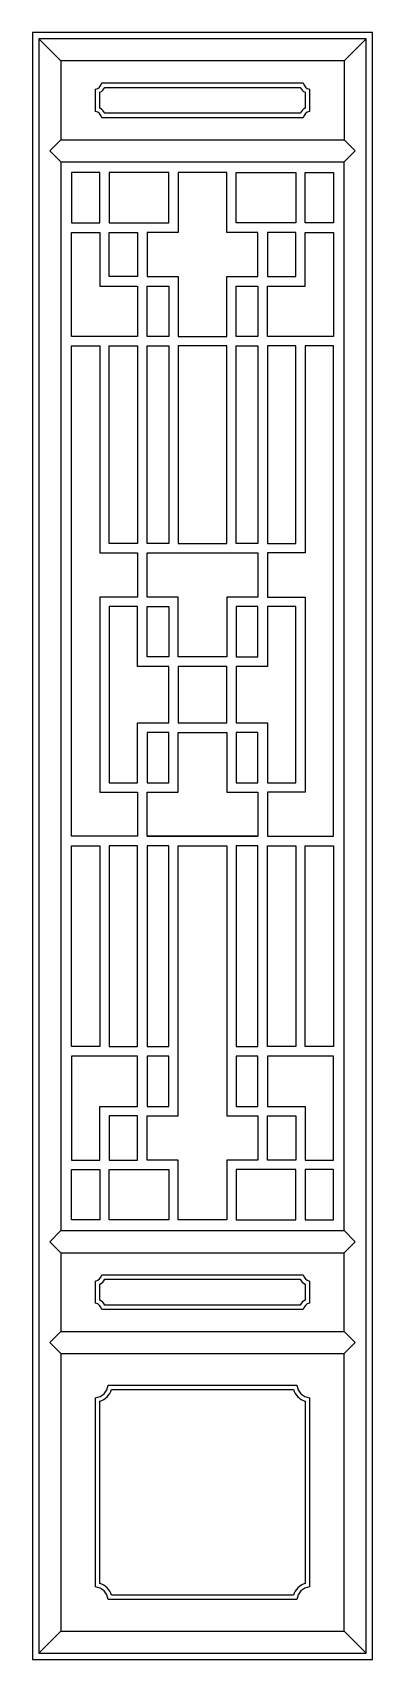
# Model space of a CAD drawing. Header units: metres. Extents: x -2250 to -1710, y 0 to 2580.
import ezdxf

# ---------------------------------------------------------------- set-up
doc = ezdxf.new("R2010")
doc.units = ezdxf.units.M
for name, color, linetype in [('3', 3, 'Continuous'), ('4', 4, 'Continuous'), ('7', 7, 'Continuous')]:
    doc.layers.add(name, color=color, linetype=linetype)

msp = doc.modelspace()

# ---------------------------------------------------------------- linework, layer by layer
at = {"layer": '3'}
for p, q in [((-2239.96, 2570), (-2204.96, 2535)), ((-1754.96, 2535), (-1719.96, 2570)), ((-2204.96, 2410), (-2222.46, 2392.5)), ((-1754.96, 2410), (-1737.46, 2392.5)), ((-2222.46, 2392.5), (-2204.96, 2375)), ((-1754.96, 2375), (-1737.46, 2392.5)), ((-2142.96, 2278), (-2142.96, 2358)), ((-2127.96, 2358), (-2127.96, 2278)), ((-2033.46, 2278), (-2033.46, 2358)), ((-2018.46, 2358), (-2018.46, 2263)), ((-1941.46, 2263), (-1941.46, 2358)), ((-1926.46, 2278), (-1926.46, 2358)), ((-1831.96, 2358), (-1831.96, 2278)), ((-1816.96, 2278), (-1816.96, 2358)), ((-2187.96, 2278), (-2142.96, 2278)), ((-2127.96, 2278), (-2033.46, 2278)), ((-1831.96, 2278), (-1926.46, 2278)), ((-1771.96, 2278), (-1816.96, 2278)), ((-2187.96, 2263), (-2142.96, 2263)), ((-2142.96, 2263), (-2142.96, 2178)), ((-2067.96, 2263), (-2067.96, 2193)), ((-2018.46, 2263), (-2067.96, 2263)), ((-1891.96, 2263), (-1941.46, 2263)), ((-1891.96, 2193), (-1891.96, 2263)), ((-1816.96, 2178), (-1816.96, 2263)), ((-1816.96, 2263), (-1771.96, 2263)), ((-2067.96, 2193), (-2018.46, 2193)), ((-2018.46, 2193), (-2018.46, 2098.05)), ((-1941.46, 2098.05), (-1941.46, 2193)), ((-1941.46, 2193), (-1891.96, 2193)), ((-2142.96, 2178), (-2082.96, 2178)), ((-2082.96, 2178), (-2082.96, 2098.05)), ((-1876.96, 2098.05), (-1876.96, 2178)), ((-1876.96, 2178), (-1816.96, 2178)), ((-2082.96, 2098.05), (-2187.96, 2098.05)), ((-2018.46, 2098.05), (-1941.46, 2098.05)), ((-1771.96, 2098.05), (-1876.96, 2098.05)), ((-2187.96, 2083.05), (-2142.96, 2083.05)), ((-2142.96, 2083.05), (-2142.96, 1754.66)), ((-1816.96, 2083.05), (-1816.96, 1754.66)), ((-1771.96, 2083.05), (-1816.96, 2083.05)), ((-2033.46, 1992.71), (-2033.46, 1769.66)), ((-2142.96, 1754.66), (-2082.96, 1754.66)), ((-2082.96, 1754.66), (-2082.96, 1684.81)), ((-1816.96, 1754.66), (-1876.96, 1754.66)), ((-1876.96, 1754.66), (-1876.96, 1684.81)), ((-2082.96, 1684.81), (-2142.96, 1684.81)), ((-2142.96, 1684.81), (-2142.96, 1487.25)), ((-1876.96, 1684.81), (-1816.96, 1684.81)), ((-1816.96, 1684.81), (-1816.96, 1490.6)), ((-2142.96, 1574.81), (-2142.96, 1574.81)), ((-2142.96, 1572.75), (-2142.96, 1375.19)), ((-1816.96, 1569.4), (-1816.96, 1375.19)), ((-2142.96, 1375.19), (-2082.96, 1375.19)), ((-2082.96, 1375.19), (-2082.96, 1305.34)), ((-1816.96, 1375.19), (-1876.96, 1375.19)), ((-1876.96, 1375.19), (-1876.96, 1305.34)), ((-2082.96, 1305.34), (-2187.96, 1305.34)), ((-2187.96, 1290.34), (-2142.96, 1290.34)), ((-2142.96, 1290.34), (-2142.96, 971.95)), ((-2067.96, 1305.34), (-1891.96, 1305.34)), ((-2018.46, 862), (-2018.46, 1290.34)), ((-2018.46, 1290.34), (-1941.46, 1290.34)), ((-1941.46, 1290.34), (-1941.46, 862)), ((-1876.96, 1305.34), (-1771.96, 1305.34)), ((-1816.96, 971.95), (-1816.96, 1290.34)), ((-1816.96, 1290.34), (-1771.96, 1290.34)), ((-2142.96, 971.95), (-2187.96, 971.95)), ((-2082.96, 956.95), (-2187.96, 956.95)), ((-2082.96, 877), (-2082.96, 956.95)), ((-1771.96, 956.95), (-1876.96, 956.95)), ((-1876.96, 956.95), (-1876.96, 877)), ((-1771.96, 971.95), (-1816.96, 971.95)), ((-2142.96, 877), (-2082.96, 877)), ((-2142.96, 792), (-2142.96, 877)), ((-2067.96, 792), (-2067.96, 862)), ((-2067.96, 862), (-2018.46, 862)), ((-1941.46, 862), (-1891.96, 862)), ((-1891.96, 862), (-1891.96, 792)), ((-1876.96, 877), (-1816.96, 877)), ((-1816.96, 877), (-1816.96, 792)), ((-2187.96, 792), (-2142.96, 792)), ((-2187.96, 777), (-2142.96, 777)), ((-2142.96, 777), (-2142.96, 697)), ((-2127.96, 777), (-2033.46, 777)), ((-2127.96, 697), (-2127.96, 777)), ((-2018.46, 792), (-2067.96, 792)), ((-2033.46, 777), (-2033.46, 697)), ((-2018.46, 697), (-2018.46, 792)), ((-1891.96, 792), (-1941.46, 792)), ((-1941.46, 792), (-1941.46, 697)), ((-1926.46, 777), (-1926.46, 697)), ((-1831.96, 777), (-1926.46, 777)), ((-1831.96, 697), (-1831.96, 777)), ((-1816.96, 792), (-1771.96, 792)), ((-1816.96, 777), (-1816.96, 697)), ((-1771.96, 777), (-1816.96, 777)), ((-2222.46, 662.5), (-2204.96, 680)), ((-1754.96, 680), (-1737.46, 662.5)), ((-2204.96, 645), (-2222.46, 662.5)), ((-1754.96, 645), (-1737.46, 662.5)), ((-2222.46, 502.5), (-2204.96, 520)), ((-1754.96, 520), (-1737.46, 502.5)), ((-2204.96, 485), (-2222.46, 502.5)), ((-1754.96, 485), (-1737.46, 502.5)), ((-2239.96, 10), (-2204.96, 45)), ((-1754.96, 45), (-1719.96, 10))]:
    msp.add_line(p, q, dxfattribs=at)
for points in [[(-2239.96, 10), (-1719.96, 10), (-1719.96, 2570), (-2239.96, 2570)], [(-2127.96, 2193), (-2127.96, 2263), (-2082.96, 2263), (-2082.96, 2193)], [(-1831.96, 2263), (-1876.96, 2263), (-1876.96, 2193), (-1831.96, 2193)], [(-2067.96, 2098.05), (-2067.96, 2178), (-2033.46, 2178), (-2033.46, 2098.05)], [(-1926.46, 2098.05), (-1926.46, 2178), (-1891.96, 2178), (-1891.96, 2098.05)], [(-2127.96, 1769.66), (-2127.96, 2083.05), (-2082.96, 2083.05), (-2082.96, 1769.66)], [(-2067.96, 2083.05), (-2033.46, 2083.05), (-2033.46, 1769.66), (-2067.96, 1769.66)], [(-1941.46, 1769.66), (-1941.46, 2083.05), (-2018.46, 2083.05), (-2018.46, 1769.66)], [(-1926.46, 2083.05), (-1891.96, 2083.05), (-1891.96, 1769.66), (-1926.46, 1769.66), (-1926.46, 1992.71)], [(-1831.96, 1769.66), (-1831.96, 2083.05), (-1876.96, 2083.05), (-1876.96, 1769.66)], [(-2018.46, 1684.81), (-2067.96, 1684.81), (-2067.96, 1754.66), (-1891.96, 1754.66), (-1891.96, 1684.81), (-1941.46, 1684.81), (-1941.46, 1589.81), (-2018.46, 1589.81)], [(-2067.96, 1589.81), (-2067.96, 1669.81), (-2033.46, 1669.81), (-2033.46, 1589.81)], [(-1891.96, 1589.81), (-1891.96, 1669.81), (-1926.46, 1669.81), (-1926.46, 1589.81)], [(-1941.46, 1574.81), (-2018.46, 1574.81), (-2018.46, 1485.19), (-1941.46, 1485.19)], [(-2067.96, 1375.19), (-2018.46, 1375.19), (-2018.46, 1470.19), (-1941.46, 1470.19), (-1941.46, 1375.19), (-1891.96, 1375.19), (-1891.96, 1305.34), (-2067.96, 1305.34)], [(-2033.46, 1390.19), (-2033.46, 1470.19), (-2067.96, 1470.19), (-2067.96, 1390.19)], [(-1891.96, 1390.19), (-1891.96, 1470.19), (-1926.46, 1470.19), (-1926.46, 1390.19)], [(-2127.96, 1290.34), (-2127.96, 971.95), (-2082.96, 971.95), (-2082.96, 1290.34)], [(-2067.96, 971.95), (-2033.46, 971.95), (-2033.46, 1290.34), (-2067.96, 1290.34)], [(-1926.46, 971.95), (-1891.96, 971.95), (-1891.96, 1290.34), (-1926.46, 1290.34), (-1926.46, 1062.29)], [(-1831.96, 1290.34), (-1831.96, 971.95), (-1876.96, 971.95), (-1876.96, 1290.34)], [(-2067.96, 956.95), (-2067.96, 877), (-2033.46, 877), (-2033.46, 956.95)], [(-1926.46, 956.95), (-1926.46, 877), (-1891.96, 877), (-1891.96, 956.95)], [(-2127.96, 862), (-2127.96, 792), (-2082.96, 792), (-2082.96, 862)], [(-1831.96, 792), (-1876.96, 792), (-1876.96, 862), (-1831.96, 862)]]:
    msp.add_lwpolyline(points, close=True, dxfattribs=at)
for points in [[(-1809.96, 2455, 0.3), (-1819.96, 2445), (-2139.96, 2445, 0.3), (-2149.96, 2455), (-2149.96, 2490, 0.3), (-2139.96, 2500), (-1819.96, 2500, 0.3), (-1809.96, 2490), (-1809.96, 2455)], [(-1809.96, 565, 0.3), (-1819.96, 555), (-2139.96, 555, 0.3), (-2149.96, 565), (-2149.96, 600, 0.3), (-2139.96, 610), (-1819.96, 610, 0.3), (-1809.96, 600), (-1809.96, 565)], [(-1809.96, 115, 0.37), (-1829.96, 95), (-2129.96, 95, 0.37), (-2149.96, 115), (-2149.96, 415, 0.36), (-2129.96, 435), (-1829.96, 435, 0.36), (-1809.96, 415), (-1809.96, 115)]]:
    msp.add_lwpolyline(points, format="xyb", dxfattribs=at)
for points in [[(-1816.96, 2459.81, 0.14), (-1824.78, 2452), (-2135.15, 2452, 0.14), (-2142.96, 2459.81), (-2142.96, 2485.19, 0.14), (-2135.15, 2493), (-1824.78, 2493, 0.14), (-1816.96, 2485.19)], [(-1816.96, 569.81, 0.14), (-1824.78, 562), (-2135.15, 562, 0.14), (-2142.96, 569.81), (-2142.96, 595.19, 0.14), (-2135.15, 603), (-1824.78, 603, 0.14), (-1816.96, 595.19)], [(-1816.96, 120.69, 0.24), (-1835.65, 102), (-2124.28, 102, 0.24), (-2142.96, 120.69), (-2142.96, 409.36, 0.24), (-2124.33, 428), (-1835.6, 428, 0.24), (-1816.96, 409.36)]]:
    msp.add_lwpolyline(points, format="xyb", close=True, dxfattribs=at)
for points in [[(-2127.96, 1557.75), (-2127.96, 1390.19), (-2082.96, 1390.19), (-2082.96, 1485.19), (-2033.46, 1485.19), (-2033.46, 1574.81), (-2082.96, 1574.81), (-2082.96, 1669.81), (-2127.96, 1669.81), (-2127.96, 1502.25)], [(-1831.96, 1505.6), (-1831.96, 1669.81), (-1876.96, 1669.81), (-1876.96, 1574.81), (-1926.46, 1574.81), (-1926.46, 1485.19), (-1876.96, 1485.19), (-1876.96, 1390.19), (-1831.96, 1390.19), (-1831.96, 1554.4)]]:
    msp.add_lwpolyline(points, dxfattribs=at)
at = {"layer": '4'}
msp.add_lwpolyline([(-2249.96, 0), (-1709.96, 0), (-1709.96, 2580), (-2249.96, 2580)], close=True, dxfattribs=at)
at = {"layer": '7'}
for p, q in [((-1754.96, 2535), (-2204.96, 2535)), ((-2204.96, 2535), (-2204.96, 2410)), ((-1754.96, 2535), (-1754.96, 2410)), ((-2204.96, 2410), (-1754.96, 2410)), ((-2204.96, 2375), (-2204.96, 680)), ((-2204.96, 2375), (-1754.96, 2375)), ((-1754.96, 680), (-1754.96, 2375)), ((-2142.96, 2358), (-2187.96, 2358)), ((-2187.96, 2358), (-2187.96, 2278)), ((-2033.46, 2358), (-2127.96, 2358)), ((-1941.46, 2358), (-2018.46, 2358)), ((-1926.46, 2358), (-1831.96, 2358)), ((-1816.96, 2358), (-1771.96, 2358)), ((-1771.96, 2358), (-1771.96, 2278)), ((-2187.96, 2098.05), (-2187.96, 2263)), ((-1771.96, 2263), (-1771.96, 2098.05)), ((-2187.96, 1305.34), (-2187.96, 2083.05)), ((-1771.96, 1305.34), (-1771.96, 2083.05)), ((-2187.96, 971.95), (-2187.96, 1290.34)), ((-1771.96, 1290.34), (-1771.96, 971.95)), ((-2187.96, 956.95), (-2187.96, 792)), ((-1771.96, 792), (-1771.96, 956.95)), ((-2187.96, 697), (-2187.96, 777)), ((-1771.96, 697), (-1771.96, 777)), ((-2142.96, 697), (-2187.96, 697)), ((-2033.46, 697), (-2127.96, 697)), ((-1941.46, 697), (-2018.46, 697)), ((-1926.46, 697), (-1831.96, 697)), ((-1816.96, 697), (-1771.96, 697)), ((-2204.96, 680), (-1754.96, 680)), ((-2204.96, 645), (-2204.96, 520)), ((-2204.96, 645), (-1754.96, 645)), ((-1754.96, 520), (-1754.96, 645)), ((-2204.96, 520), (-1754.96, 520)), ((-2204.96, 485), (-2204.96, 45)), ((-2204.96, 485), (-1754.96, 485)), ((-2204.96, 485), (-1754.96, 485)), ((-1754.96, 45), (-1754.96, 485)), ((-2204.96, 45), (-1754.96, 45))]:
    msp.add_line(p, q, dxfattribs=at)

doc.saveas('drawing.dxf')
